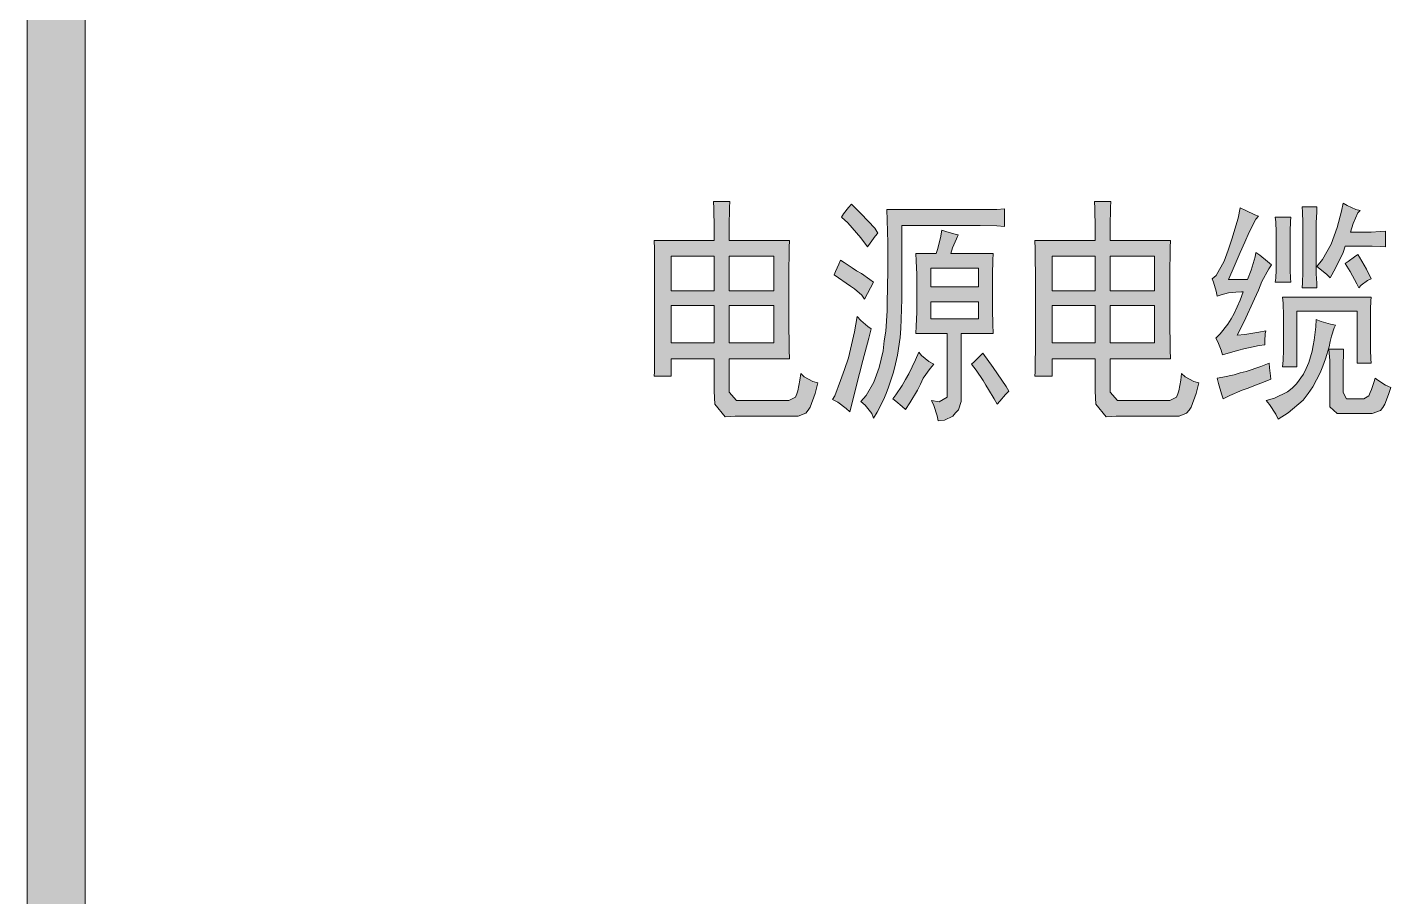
# Model space of a CAD drawing. Header units: millimetres. Extents: x -4415 to 173792, y -78716 to 47289.
# Drawn here: x 160225 to 165166, y -72439 to -69289 of the extents above; entities that cross this region are included whole.
import ezdxf

# ---------------------------------------------------------------- set-up
doc = ezdxf.new("R2010")
doc.units = ezdxf.units.MM

msp = doc.modelspace()

# ---------------------------------------------------------------- hatches: boundary and pattern name
h = msp.add_hatch(color=0)
h.dxf.hatch_style = 2
h.paths.add_polyline_path([(160434.1, -75715.9), (160224.8, -75715.9), (160224.8, 44288.1), (160434.1, 44288.1)])
h = msp.add_hatch(color=0)
h.paths.add_polyline_path([(163090, -70577.1), (163080.3, -70615.8), (163062.1, -70666.2), (163054.5, -70676.9), (163046, -70687.7), (163019.1, -70698.4), (163000.9, -70698.4), (162790.5, -70698.4), (162754, -70700.6), (162716.4, -70655.5), (162714.2, -70608.2), (162714.2, -70490.2), (162558.6, -70490.2), (162558.6, -70553.5), (162496.3, -70553.5), (162497.4, -70537.4), (162498.5, -70420.4), (162498.5, -70321.6), (162498.5, -70221.8), (162497.4, -70091.9), (162496.3, -70061.8), (162714.2, -70061.8), (162714.2, -70016.7), (162713.2, -69945.9), (162712.1, -69920.1), (162771.1, -69920.1), (162770.1, -69942.7), (162769, -70012.5), (162769, -70061.8), (162986.9, -70061.8), (162985.8, -70087.6), (162984.8, -70191.7), (162984.8, -70271.2), (162984.8, -70348.5), (162985.8, -70458), (162986.9, -70490.2), (162769, -70490.2), (162769, -70580.3), (162769, -70611.5), (162794.8, -70641.5), (162819.4, -70641.5), (162963.3, -70641.5), (162984.8, -70641.5), (163009.5, -70629.7), (163013.8, -70617.9), (163018, -70606.1), (163024.5, -70568.5), (163027.7, -70543.8), (163040.6, -70555.6), (163071.7, -70572.8)])
h.paths.add_polyline_path([(162930, -70432.2), (162930, -70298), (162769, -70298), (162769, -70432.2)])
h.paths.add_polyline_path([(162714.2, -70432.2), (162714.2, -70298), (162558.6, -70298), (162558.6, -70432.2)])
h.paths.add_polyline_path([(162930, -70244.3), (162930, -70118.7), (162769, -70118.7), (162769, -70244.3)])
h.paths.add_polyline_path([(162714.2, -70244.3), (162714.2, -70118.7), (162558.6, -70118.7), (162558.6, -70244.3)])
h = msp.add_hatch(color=0)
h.dxf.hatch_style = 2
h.paths.add_polyline_path([(163270.3, -70085.4), (163245.6, -70052.2), (163198.4, -69997.4), (163175.9, -69977), (163183.4, -69965.2), (163201.6, -69942.7), (163211.3, -69930.9), (163246.7, -69965.2), (163296.1, -70017.8), (163307.9, -70035), (163298.2, -70046.8), (163280, -70071.5)])
h = msp.add_hatch(color=0)
h.dxf.hatch_style = 2
h.paths.add_polyline_path([(163245.6, -70644.7), (163265, -70623.3), (163292.9, -70575), (163302.5, -70549.2), (163312.2, -70522.4), (163326.1, -70461.2), (163330.4, -70425.7), (163335.8, -70390.3), (163341.2, -70317.3), (163341.2, -70278.7), (163342.2, -70241.1), (163343.3, -70159.5), (163343.3, -70115.5), (163343.3, -70070.4), (163341.2, -69987.8), (163340.1, -69950.2), (163647.1, -69950.2), (163678.2, -69950.2), (163738.4, -69949.1), (163766.3, -69947), (163766.3, -70011.4), (163738.4, -70009.2), (163678.2, -70008.2), (163647.1, -70008.2), (163393.8, -70008.2), (163393.8, -70233.6), (163393.8, -70274.4), (163391.6, -70347.4), (163390.5, -70380.7), (163388.4, -70412.9), (163378.7, -70477.3), (163371.2, -70508.4), (163363.7, -70539.5), (163346.5, -70593.2), (163337.9, -70615.8), (163328.3, -70639.4), (163304.7, -70683.4), (163291.8, -70705.9), (163285.3, -70688.8), (163261.7, -70658.7)])
h = msp.add_hatch(color=0)
h.paths.add_polyline_path([(164470.5, -70577.1), (164460.8, -70615.8), (164442.6, -70666.2), (164435.1, -70676.9), (164426.5, -70687.7), (164399.6, -70698.4), (164381.4, -70698.4), (164171, -70698.4), (164134.5, -70700.6), (164096.9, -70655.5), (164094.8, -70608.2), (164094.8, -70490.2), (163939.1, -70490.2), (163939.1, -70553.5), (163876.8, -70553.5), (163877.9, -70537.4), (163879, -70420.4), (163879, -70321.6), (163879, -70221.8), (163877.9, -70091.9), (163876.8, -70061.8), (164094.8, -70061.8), (164094.8, -70016.7), (164093.7, -69945.9), (164092.6, -69920.1), (164151.7, -69920.1), (164150.6, -69942.7), (164149.5, -70012.5), (164149.5, -70061.8), (164367.4, -70061.8), (164366.4, -70087.6), (164365.3, -70191.7), (164365.3, -70271.2), (164365.3, -70348.5), (164366.4, -70458), (164367.4, -70490.2), (164149.5, -70490.2), (164149.5, -70580.3), (164149.5, -70611.5), (164175.3, -70641.5), (164200, -70641.5), (164343.8, -70641.5), (164365.3, -70641.5), (164390, -70629.7), (164394.3, -70617.9), (164398.6, -70606.1), (164405, -70568.5), (164408.2, -70543.8), (164421.1, -70555.6), (164452.2, -70572.8)])
h.paths.add_polyline_path([(164310.5, -70432.2), (164310.5, -70298), (164149.5, -70298), (164149.5, -70432.2)])
h.paths.add_polyline_path([(164094.8, -70432.2), (164094.8, -70298), (163939.1, -70298), (163939.1, -70432.2)])
h.paths.add_polyline_path([(164310.5, -70244.3), (164310.5, -70118.7), (164149.5, -70118.7), (164149.5, -70244.3)])
h.paths.add_polyline_path([(164094.8, -70244.3), (164094.8, -70118.7), (163939.1, -70118.7), (163939.1, -70244.3)])
h = msp.add_hatch(color=0)
h.dxf.hatch_style = 2
h.paths.add_polyline_path([(164713.1, -70389.2), (164711, -70400), (164709.9, -70425.7), (164709.9, -70439.7), (164689.5, -70442.9), (164650.8, -70450.4), (164633.7, -70454.7), (164615.4, -70459), (164576.8, -70469.8), (164556.4, -70476.2), (164551, -70459), (164539.2, -70429), (164531.7, -70416.1), (164547.8, -70400), (164575.7, -70365.6), (164587.5, -70346.3), (164599.3, -70327), (164620.8, -70277.6), (164631.5, -70247.5), (164625.1, -70247.5), (164604.7, -70248.6), (164591.8, -70250.8), (164577.8, -70251.8), (164551, -70259.4), (164537, -70263.6), (164533.8, -70245.4), (164524.2, -70213.2), (164518.8, -70200.3), (164533.8, -70188.5), (164562.8, -70137), (164576.8, -70097.3), (164590.7, -70057.5), (164613.3, -69981.3), (164620.8, -69943.7), (164641.2, -69953.4), (164673.4, -69969.5), (164686.3, -69973.8), (164677.7, -69984.5), (164653, -70031.8), (164636.9, -70068.3), (164620.8, -70105.8), (164591.8, -70173.5), (164577.8, -70203.5), (164647.6, -70203.5), (164660.5, -70169.2), (164674.5, -70120.9), (164677.7, -70105.8), (164691.6, -70115.5), (164719.5, -70138), (164734.6, -70149.9), (164723.8, -70164.9), (164699.1, -70211), (164686.3, -70242.2), (164672.3, -70273.3), (164634.7, -70354.9), (164610, -70405.3), (164636.9, -70402.1), (164688.4, -70393.5)])
h = msp.add_hatch(color=0)
h.dxf.hatch_style = 2
h.paths.add_polyline_path([(164898.8, -69940.5), (164897.7, -69958.8), (164895.6, -69996.3), (164895.6, -70014.6), (164895.6, -70166), (164895.6, -70183.1), (164897.7, -70216.4), (164898.8, -70233.6), (164845.1, -70233.6), (164846.2, -70215.3), (164847.3, -70176.7), (164847.3, -70156.3), (164847.3, -70014.6), (164847.3, -69996.3), (164846.2, -69958.8), (164845.1, -69940.5)])
h = msp.add_hatch(color=0)
h.dxf.hatch_style = 2
h.paths.add_polyline_path([(165055.5, -69953.4), (165047, -69962), (165029.8, -70000.6), (165020.1, -70031.8), (165082.4, -70031.8), (165095.3, -70031.8), (165127.5, -70029.6), (165146.8, -70028.6), (165146.8, -70085.4), (165130.7, -70083.3), (165098.5, -70082.2), (165082.4, -70082.2), (165000.8, -70082.2), (164993.3, -70105.8), (164966.4, -70162.7), (164947.1, -70197.1), (164934.2, -70185.3), (164909.5, -70164.9), (164898.8, -70156.3), (164919.2, -70130.5), (164950.3, -70075.8), (164961.1, -70044.7), (164971.8, -70014.6), (164987.9, -69955.6), (164993.3, -69926.6), (165008.3, -69935.2), (165039.4, -69949.1)])
h = msp.add_hatch(color=0)
h.dxf.hatch_style = 2
h.paths.add_polyline_path([(164804.3, -69977), (164803.3, -69993.1), (164802.2, -70028.6), (164802.2, -70047.9), (164802.2, -70156.3), (164802.2, -70169.2), (164803.3, -70198.2), (164804.3, -70213.2), (164747.4, -70213.2), (164749.6, -70198.2), (164750.7, -70168.1), (164750.7, -70153.1), (164750.7, -70052.2), (164750.7, -70031.8), (164749.6, -69994.2), (164747.4, -69977)])
h = msp.add_hatch(color=0)
h.paths.add_polyline_path([(163598.8, -70041.4), (163592.4, -70055.4), (163578.4, -70088.7), (163572, -70109.1), (163725.5, -70109.1), (163724.4, -70133.8), (163723.3, -70185.3), (163723.3, -70210), (163723.3, -70294.8), (163723.3, -70313), (163724.4, -70365.6), (163725.5, -70398.9), (163609.5, -70398.9), (163609.5, -70624.3), (163609.5, -70644.7), (163599.9, -70675.9), (163589.1, -70686.6), (163579.5, -70698.4), (163548.4, -70712.4), (163525.8, -70715.6), (163522.6, -70697.3), (163509.7, -70659.8), (163502.2, -70641.5), (163530.1, -70646.9), (163559.1, -70629.7), (163559.1, -70608.2), (163559.1, -70398.9), (163445.3, -70398.9), (163446.4, -70372.1), (163448.5, -70321.6), (163448.5, -70298), (163448.5, -70206.8), (163448.5, -70185.3), (163446.4, -70135.9), (163445.3, -70109.1), (163518.3, -70109.1), (163523.7, -70094), (163534.4, -70052.2), (163539.8, -70024.3), (163553.7, -70029.6), (163582.7, -70038.2)])
h.paths.add_polyline_path([(163671.8, -70230.4), (163671.8, -70162.7), (163499, -70162.7), (163499, -70230.4)])
h.paths.add_polyline_path([(163671.8, -70345.2), (163671.8, -70284), (163499, -70284), (163499, -70345.2)])
h = msp.add_hatch(color=0)
h.dxf.hatch_style = 2
h.paths.add_polyline_path([(165047, -70112.3), (165053.4, -70121.9), (165078.1, -70166), (165095.3, -70200.3), (165082.4, -70206.8), (165058.8, -70223.9), (165050.2, -70233.6), (165042.7, -70218.6), (165019, -70174.5), (165000.8, -70145.6), (165011.5, -70138), (165035.1, -70120.9)])
h = msp.add_hatch(color=0)
h.dxf.hatch_style = 2
h.paths.add_polyline_path([(163259.6, -70274.4), (163248.8, -70260.4), (163223.1, -70236.8), (163208.1, -70227.1), (163149, -70186.4), (163154.4, -70174.5), (163166.2, -70147.7), (163172.6, -70132.7), (163185.5, -70141.3), (163214.5, -70160.6), (163230.6, -70171.3), (163247.8, -70182.1), (163277.8, -70203.5), (163291.8, -70213.2)])
h = msp.add_hatch(color=0)
h.dxf.hatch_style = 2
h.paths.add_polyline_path([(165095.3, -70266.9), (165094.2, -70280.8), (165093.1, -70310.9), (165093.1, -70328.1), (165093.1, -70442.9), (165093.1, -70458), (165094.2, -70490.2), (165095.3, -70506.3), (165044.8, -70506.3), (165044.8, -70318.4), (164825.8, -70318.4), (164825.8, -70520.2), (164774.3, -70520.2), (164776.4, -70496.6), (164777.5, -70458), (164777.5, -70442.9), (164777.5, -70358.1), (164777.5, -70334.5), (164776.4, -70289.4), (164774.3, -70266.9)])
h = msp.add_hatch(color=0)
h.dxf.hatch_style = 2
h.paths.add_polyline_path([(163283.2, -70381.7), (163274.6, -70416.1), (163253.1, -70496.6), (163240.3, -70543.8), (163228.5, -70591.1), (163211.3, -70659.8), (163205.9, -70682.3), (163193, -70670.5), (163161.9, -70648), (163143.6, -70638.3), (163151.2, -70624.3), (163172.6, -70569.6), (163186.6, -70528.8), (163200.5, -70486.9), (163223.1, -70392.5), (163232.7, -70337.7), (163245.6, -70351.7), (163271.4, -70373.1)])
h = msp.add_hatch(color=0)
h.dxf.hatch_style = 2
h.paths.add_polyline_path([(164895.6, -70348.5), (164913.8, -70354.9), (164948.2, -70365.6), (164966.4, -70368.9), (164961.1, -70378.5), (164951.4, -70408.6), (164947.1, -70427.9), (164942.8, -70447.2), (164929.9, -70491.2), (164920.3, -70517), (164910.6, -70541.7), (164883.8, -70592.1), (164866.6, -70615.8), (164848.4, -70640.4), (164794.7, -70686.6), (164758.2, -70709.1), (164749.6, -70690.9), (164727.1, -70656.5), (164715.2, -70641.5), (164745.3, -70632.9), (164791.5, -70610.4), (164808.6, -70596.4), (164824.7, -70581.4), (164850.5, -70546), (164860.2, -70525.6), (164868.8, -70504.1), (164881.6, -70463.3), (164884.9, -70442.9), (164889.2, -70422.5), (164894.5, -70375.3)])
h = msp.add_hatch(color=0)
h.dxf.hatch_style = 2
h.paths.add_polyline_path([(164995.4, -70455.8), (164994.4, -70473), (164993.3, -70510.6), (164993.3, -70529.9), (164993.3, -70591.1), (164993.3, -70612.5), (165006.2, -70635.1), (165020.1, -70635.1), (165055.5, -70635.1), (165068.4, -70635.1), (165086.7, -70624.3), (165092, -70612.5), (165096.3, -70601.8), (165104.9, -70576), (165109.2, -70561), (165118.9, -70568.5), (165146.8, -70585.7), (165166.1, -70594.3), (165158.6, -70620), (165144.6, -70655.5), (165137.1, -70667.3), (165129.6, -70678), (165098.5, -70688.8), (165073.8, -70688.8), (164998.6, -70688.8), (164971.8, -70688.8), (164945, -70665.1), (164945, -70641.5), (164945, -70510.6), (164945, -70496.6), (164942.8, -70469.8), (164941.8, -70455.8)])
h = msp.add_hatch(color=0)
h.dxf.hatch_style = 2
h.paths.add_polyline_path([(163361.6, -70635.1), (163372.3, -70621.1), (163395.9, -70586.8), (163407.7, -70565.3), (163419.5, -70544.9), (163444.2, -70494.5), (163456, -70466.5), (163465.7, -70478.3), (163492.5, -70499.8), (163509.7, -70510.6), (163496.8, -70525.6), (163472.1, -70561), (163461.4, -70582.5), (163450.7, -70603.9), (163423.8, -70650.1), (163407.7, -70674.8), (163395.9, -70663), (163372.3, -70643.7)])
h = msp.add_hatch(color=0)
h.dxf.hatch_style = 2
h.paths.add_polyline_path([(163687.9, -70469.8), (163725.5, -70522.4), (163772.7, -70591.1), (163782.4, -70608.2), (163770.6, -70620), (163749.1, -70643.7), (163739.4, -70655.5), (163728.7, -70636.2), (163708.3, -70601.8), (163698.6, -70585.7), (163689, -70569.6), (163664.3, -70532), (163647.1, -70510.6), (163656.8, -70502), (163677.2, -70481.6)])
h = msp.add_hatch(color=0)
h.dxf.hatch_style = 2
h.paths.add_polyline_path([(164726, -70506.3), (164727.1, -70523.4), (164730.3, -70552.4), (164731.3, -70564.2), (164711, -70572.8), (164670.2, -70588.9), (164649.8, -70596.4), (164628.3, -70603.9), (164583.2, -70623.3), (164558.5, -70635.1), (164553.1, -70617.9), (164542.4, -70580.3), (164537, -70561), (164557.4, -70556.7), (164599.3, -70548.1), (164620.8, -70541.7), (164642.2, -70536.3), (164694.8, -70518.1)])

# ---------------------------------------------------------------- linework, layer by layer
at = {"color": 0, "lineweight": 0}
for points in [[(160434.1, -75715.9), (160224.8, -75715.9), (160224.8, 44288.1), (160434.1, 44288.1)], [(163090, -70577.1), (163080.3, -70615.8), (163062.1, -70666.2), (163054.5, -70676.9), (163046, -70687.7), (163019.1, -70698.4), (163000.9, -70698.4), (162790.5, -70698.4), (162754, -70700.6), (162716.4, -70655.5), (162714.2, -70608.2), (162714.2, -70490.2), (162558.6, -70490.2), (162558.6, -70553.5), (162496.3, -70553.5), (162497.4, -70537.4), (162498.5, -70420.4), (162498.5, -70321.6), (162498.5, -70221.8), (162497.4, -70091.9), (162496.3, -70061.8), (162714.2, -70061.8), (162714.2, -70016.7), (162713.2, -69945.9), (162712.1, -69920.1), (162771.1, -69920.1), (162770.1, -69942.7), (162769, -70012.5), (162769, -70061.8), (162986.9, -70061.8), (162985.8, -70087.6), (162984.8, -70191.7), (162984.8, -70271.2), (162984.8, -70348.5), (162985.8, -70458), (162986.9, -70490.2), (162769, -70490.2), (162769, -70580.3), (162769, -70611.5), (162794.8, -70641.5), (162819.4, -70641.5), (162963.3, -70641.5), (162984.8, -70641.5), (163009.5, -70629.7), (163013.8, -70617.9), (163018, -70606.1), (163024.5, -70568.5), (163027.7, -70543.8), (163040.6, -70555.6), (163071.7, -70572.8)], [(163270.3, -70085.4), (163245.6, -70052.2), (163198.4, -69997.4), (163175.9, -69977), (163183.4, -69965.2), (163201.6, -69942.7), (163211.3, -69930.9), (163246.7, -69965.2), (163296.1, -70017.8), (163307.9, -70035), (163298.2, -70046.8), (163280, -70071.5)], [(163245.6, -70644.7), (163265, -70623.3), (163292.9, -70575), (163302.5, -70549.2), (163312.2, -70522.4), (163326.1, -70461.2), (163330.4, -70425.7), (163335.8, -70390.3), (163341.2, -70317.3), (163341.2, -70278.7), (163342.2, -70241.1), (163343.3, -70159.5), (163343.3, -70115.5), (163343.3, -70070.4), (163341.2, -69987.8), (163340.1, -69950.2), (163647.1, -69950.2), (163678.2, -69950.2), (163738.4, -69949.1), (163766.3, -69947), (163766.3, -70011.4), (163738.4, -70009.2), (163678.2, -70008.2), (163647.1, -70008.2), (163393.8, -70008.2), (163393.8, -70233.6), (163393.8, -70274.4), (163391.6, -70347.4), (163390.5, -70380.7), (163388.4, -70412.9), (163378.7, -70477.3), (163371.2, -70508.4), (163363.7, -70539.5), (163346.5, -70593.2), (163337.9, -70615.8), (163328.3, -70639.4), (163304.7, -70683.4), (163291.8, -70705.9), (163285.3, -70688.8), (163261.7, -70658.7)], [(164470.5, -70577.1), (164460.8, -70615.8), (164442.6, -70666.2), (164435.1, -70676.9), (164426.5, -70687.7), (164399.6, -70698.4), (164381.4, -70698.4), (164171, -70698.4), (164134.5, -70700.6), (164096.9, -70655.5), (164094.8, -70608.2), (164094.8, -70490.2), (163939.1, -70490.2), (163939.1, -70553.5), (163876.8, -70553.5), (163877.9, -70537.4), (163879, -70420.4), (163879, -70321.6), (163879, -70221.8), (163877.9, -70091.9), (163876.8, -70061.8), (164094.8, -70061.8), (164094.8, -70016.7), (164093.7, -69945.9), (164092.6, -69920.1), (164151.7, -69920.1), (164150.6, -69942.7), (164149.5, -70012.5), (164149.5, -70061.8), (164367.4, -70061.8), (164366.4, -70087.6), (164365.3, -70191.7), (164365.3, -70271.2), (164365.3, -70348.5), (164366.4, -70458), (164367.4, -70490.2), (164149.5, -70490.2), (164149.5, -70580.3), (164149.5, -70611.5), (164175.3, -70641.5), (164200, -70641.5), (164343.8, -70641.5), (164365.3, -70641.5), (164390, -70629.7), (164394.3, -70617.9), (164398.6, -70606.1), (164405, -70568.5), (164408.2, -70543.8), (164421.1, -70555.6), (164452.2, -70572.8)], [(164713.1, -70389.2), (164711, -70400), (164709.9, -70425.7), (164709.9, -70439.7), (164689.5, -70442.9), (164650.8, -70450.4), (164633.7, -70454.7), (164615.4, -70459), (164576.8, -70469.8), (164556.4, -70476.2), (164551, -70459), (164539.2, -70429), (164531.7, -70416.1), (164547.8, -70400), (164575.7, -70365.6), (164587.5, -70346.3), (164599.3, -70327), (164620.8, -70277.6), (164631.5, -70247.5), (164625.1, -70247.5), (164604.7, -70248.6), (164591.8, -70250.8), (164577.8, -70251.8), (164551, -70259.4), (164537, -70263.6), (164533.8, -70245.4), (164524.2, -70213.2), (164518.8, -70200.3), (164533.8, -70188.5), (164562.8, -70137), (164576.8, -70097.3), (164590.7, -70057.5), (164613.3, -69981.3), (164620.8, -69943.7), (164641.2, -69953.4), (164673.4, -69969.5), (164686.3, -69973.8), (164677.7, -69984.5), (164653, -70031.8), (164636.9, -70068.3), (164620.8, -70105.8), (164591.8, -70173.5), (164577.8, -70203.5), (164647.6, -70203.5), (164660.5, -70169.2), (164674.5, -70120.9), (164677.7, -70105.8), (164691.6, -70115.5), (164719.5, -70138), (164734.6, -70149.9), (164723.8, -70164.9), (164699.1, -70211), (164686.3, -70242.2), (164672.3, -70273.3), (164634.7, -70354.9), (164610, -70405.3), (164636.9, -70402.1), (164688.4, -70393.5)], [(164898.8, -69940.5), (164897.7, -69958.8), (164895.6, -69996.3), (164895.6, -70014.6), (164895.6, -70166), (164895.6, -70183.1), (164897.7, -70216.4), (164898.8, -70233.6), (164845.1, -70233.6), (164846.2, -70215.3), (164847.3, -70176.7), (164847.3, -70156.3), (164847.3, -70014.6), (164847.3, -69996.3), (164846.2, -69958.8), (164845.1, -69940.5)], [(165055.5, -69953.4), (165047, -69962), (165029.8, -70000.6), (165020.1, -70031.8), (165082.4, -70031.8), (165095.3, -70031.8), (165127.5, -70029.6), (165146.8, -70028.6), (165146.8, -70085.4), (165130.7, -70083.3), (165098.5, -70082.2), (165082.4, -70082.2), (165000.8, -70082.2), (164993.3, -70105.8), (164966.4, -70162.7), (164947.1, -70197.1), (164934.2, -70185.3), (164909.5, -70164.9), (164898.8, -70156.3), (164919.2, -70130.5), (164950.3, -70075.8), (164961.1, -70044.7), (164971.8, -70014.6), (164987.9, -69955.6), (164993.3, -69926.6), (165008.3, -69935.2), (165039.4, -69949.1)], [(164804.3, -69977), (164803.3, -69993.1), (164802.2, -70028.6), (164802.2, -70047.9), (164802.2, -70156.3), (164802.2, -70169.2), (164803.3, -70198.2), (164804.3, -70213.2), (164747.4, -70213.2), (164749.6, -70198.2), (164750.7, -70168.1), (164750.7, -70153.1), (164750.7, -70052.2), (164750.7, -70031.8), (164749.6, -69994.2), (164747.4, -69977)], [(163598.8, -70041.4), (163592.4, -70055.4), (163578.4, -70088.7), (163572, -70109.1), (163725.5, -70109.1), (163724.4, -70133.8), (163723.3, -70185.3), (163723.3, -70210), (163723.3, -70294.8), (163723.3, -70313), (163724.4, -70365.6), (163725.5, -70398.9), (163609.5, -70398.9), (163609.5, -70624.3), (163609.5, -70644.7), (163599.9, -70675.9), (163589.1, -70686.6), (163579.5, -70698.4), (163548.4, -70712.4), (163525.8, -70715.6), (163522.6, -70697.3), (163509.7, -70659.8), (163502.2, -70641.5), (163530.1, -70646.9), (163559.1, -70629.7), (163559.1, -70608.2), (163559.1, -70398.9), (163445.3, -70398.9), (163446.4, -70372.1), (163448.5, -70321.6), (163448.5, -70298), (163448.5, -70206.8), (163448.5, -70185.3), (163446.4, -70135.9), (163445.3, -70109.1), (163518.3, -70109.1), (163523.7, -70094), (163534.4, -70052.2), (163539.8, -70024.3), (163553.7, -70029.6), (163582.7, -70038.2)], [(165047, -70112.3), (165053.4, -70121.9), (165078.1, -70166), (165095.3, -70200.3), (165082.4, -70206.8), (165058.8, -70223.9), (165050.2, -70233.6), (165042.7, -70218.6), (165019, -70174.5), (165000.8, -70145.6), (165011.5, -70138), (165035.1, -70120.9)], [(162714.2, -70244.3), (162714.2, -70118.7), (162558.6, -70118.7), (162558.6, -70244.3)], [(162930, -70244.3), (162930, -70118.7), (162769, -70118.7), (162769, -70244.3)], [(163259.6, -70274.4), (163248.8, -70260.4), (163223.1, -70236.8), (163208.1, -70227.1), (163149, -70186.4), (163154.4, -70174.5), (163166.2, -70147.7), (163172.6, -70132.7), (163185.5, -70141.3), (163214.5, -70160.6), (163230.6, -70171.3), (163247.8, -70182.1), (163277.8, -70203.5), (163291.8, -70213.2)], [(163671.8, -70230.4), (163671.8, -70162.7), (163499, -70162.7), (163499, -70230.4)], [(164094.8, -70244.3), (164094.8, -70118.7), (163939.1, -70118.7), (163939.1, -70244.3)], [(164310.5, -70244.3), (164310.5, -70118.7), (164149.5, -70118.7), (164149.5, -70244.3)], [(162714.2, -70432.2), (162714.2, -70298), (162558.6, -70298), (162558.6, -70432.2)], [(162930, -70432.2), (162930, -70298), (162769, -70298), (162769, -70432.2)], [(163671.8, -70345.2), (163671.8, -70284), (163499, -70284), (163499, -70345.2)], [(164094.8, -70432.2), (164094.8, -70298), (163939.1, -70298), (163939.1, -70432.2)], [(164310.5, -70432.2), (164310.5, -70298), (164149.5, -70298), (164149.5, -70432.2)], [(165095.3, -70266.9), (165094.2, -70280.8), (165093.1, -70310.9), (165093.1, -70328.1), (165093.1, -70442.9), (165093.1, -70458), (165094.2, -70490.2), (165095.3, -70506.3), (165044.8, -70506.3), (165044.8, -70318.4), (164825.8, -70318.4), (164825.8, -70520.2), (164774.3, -70520.2), (164776.4, -70496.6), (164777.5, -70458), (164777.5, -70442.9), (164777.5, -70358.1), (164777.5, -70334.5), (164776.4, -70289.4), (164774.3, -70266.9)], [(163283.2, -70381.7), (163274.6, -70416.1), (163253.1, -70496.6), (163240.3, -70543.8), (163228.5, -70591.1), (163211.3, -70659.8), (163205.9, -70682.3), (163193, -70670.5), (163161.9, -70648), (163143.6, -70638.3), (163151.2, -70624.3), (163172.6, -70569.6), (163186.6, -70528.8), (163200.5, -70486.9), (163223.1, -70392.5), (163232.7, -70337.7), (163245.6, -70351.7), (163271.4, -70373.1)], [(164895.6, -70348.5), (164913.8, -70354.9), (164948.2, -70365.6), (164966.4, -70368.9), (164961.1, -70378.5), (164951.4, -70408.6), (164947.1, -70427.9), (164942.8, -70447.2), (164929.9, -70491.2), (164920.3, -70517), (164910.6, -70541.7), (164883.8, -70592.1), (164866.6, -70615.8), (164848.4, -70640.4), (164794.7, -70686.6), (164758.2, -70709.1), (164749.6, -70690.9), (164727.1, -70656.5), (164715.2, -70641.5), (164745.3, -70632.9), (164791.5, -70610.4), (164808.6, -70596.4), (164824.7, -70581.4), (164850.5, -70546), (164860.2, -70525.6), (164868.8, -70504.1), (164881.6, -70463.3), (164884.9, -70442.9), (164889.2, -70422.5), (164894.5, -70375.3)], [(164995.4, -70455.8), (164994.4, -70473), (164993.3, -70510.6), (164993.3, -70529.9), (164993.3, -70591.1), (164993.3, -70612.5), (165006.2, -70635.1), (165020.1, -70635.1), (165055.5, -70635.1), (165068.4, -70635.1), (165086.7, -70624.3), (165092, -70612.5), (165096.3, -70601.8), (165104.9, -70576), (165109.2, -70561), (165118.9, -70568.5), (165146.8, -70585.7), (165166.1, -70594.3), (165158.6, -70620), (165144.6, -70655.5), (165137.1, -70667.3), (165129.6, -70678), (165098.5, -70688.8), (165073.8, -70688.8), (164998.6, -70688.8), (164971.8, -70688.8), (164945, -70665.1), (164945, -70641.5), (164945, -70510.6), (164945, -70496.6), (164942.8, -70469.8), (164941.8, -70455.8)], [(163361.6, -70635.1), (163372.3, -70621.1), (163395.9, -70586.8), (163407.7, -70565.3), (163419.5, -70544.9), (163444.2, -70494.5), (163456, -70466.5), (163465.7, -70478.3), (163492.5, -70499.8), (163509.7, -70510.6), (163496.8, -70525.6), (163472.1, -70561), (163461.4, -70582.5), (163450.7, -70603.9), (163423.8, -70650.1), (163407.7, -70674.8), (163395.9, -70663), (163372.3, -70643.7)], [(163687.9, -70469.8), (163725.5, -70522.4), (163772.7, -70591.1), (163782.4, -70608.2), (163770.6, -70620), (163749.1, -70643.7), (163739.4, -70655.5), (163728.7, -70636.2), (163708.3, -70601.8), (163698.6, -70585.7), (163689, -70569.6), (163664.3, -70532), (163647.1, -70510.6), (163656.8, -70502), (163677.2, -70481.6)], [(164726, -70506.3), (164727.1, -70523.4), (164730.3, -70552.4), (164731.3, -70564.2), (164711, -70572.8), (164670.2, -70588.9), (164649.8, -70596.4), (164628.3, -70603.9), (164583.2, -70623.3), (164558.5, -70635.1), (164553.1, -70617.9), (164542.4, -70580.3), (164537, -70561), (164557.4, -70556.7), (164599.3, -70548.1), (164620.8, -70541.7), (164642.2, -70536.3), (164694.8, -70518.1)]]:
    msp.add_lwpolyline(points, close=True, dxfattribs=at)

doc.saveas('drawing.dxf')
